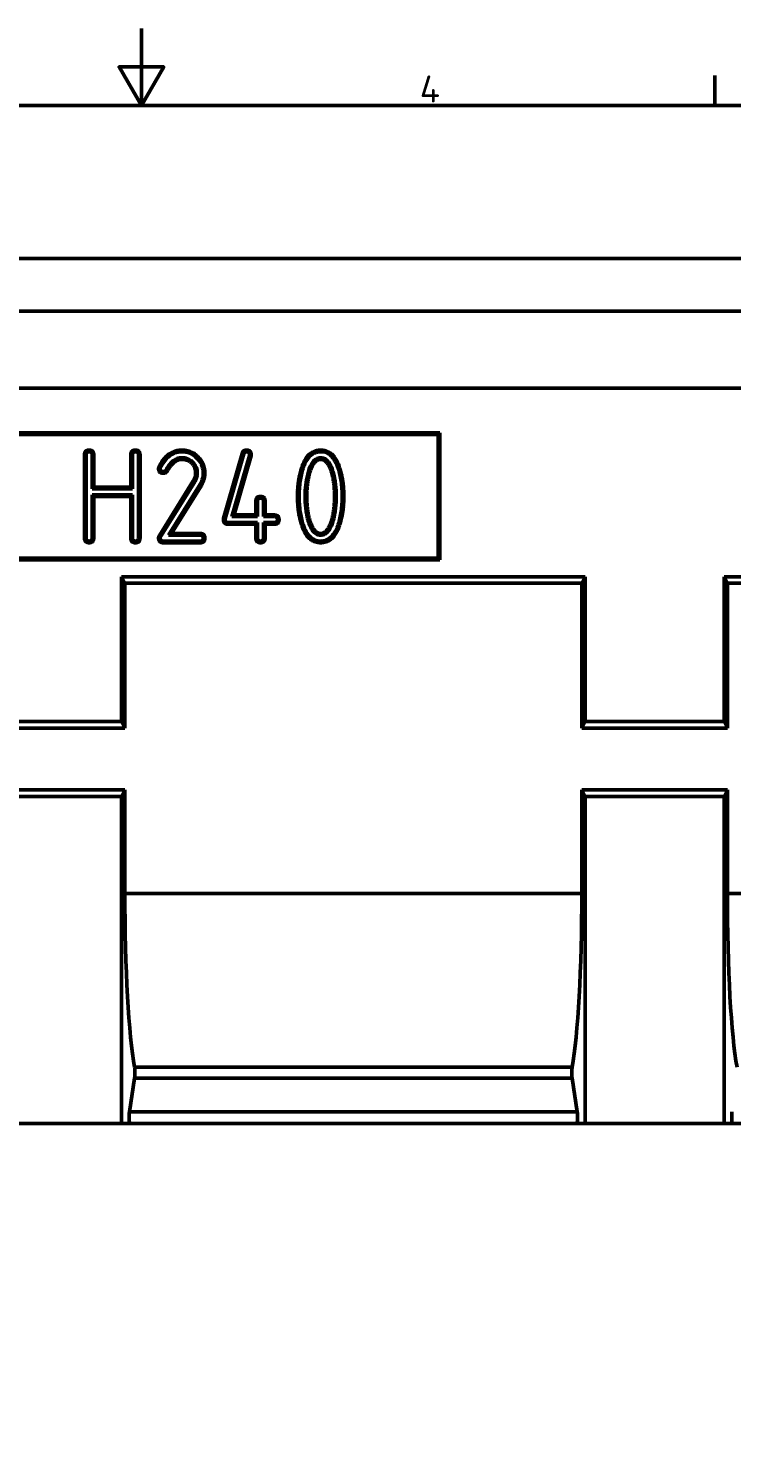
# Model space of a CAD drawing. Header units: millimetres. Extents: x 0 to 1485, y 0 to 1050.
# Drawn here: x 705.9 to 933.5, y 590.9 to 1050 of the extents above; entities that cross this region are included whole.
import ezdxf

# ---------------------------------------------------------------- set-up
doc = ezdxf.new("R2010")
doc.units = ezdxf.units.MM
doc.header["$LTSCALE"] = 2.5
doc.layers.get('0').update_dxf_attribs({"lineweight": 50})
doc.layers.get('Defpoints').update_dxf_attribs({"lineweight": 50})
for name, color, linetype, lineweight in [('Bemaßung (ISO)', 7, 'Continuous', 50), ('Rahmen (ISO)', 7, 'Continuous', 50), ('Sichtbar (ISO)', 7, 'Continuous', 50), ('Sichtbar schmal (ISO)', 7, 'Continuous', 50)]:
    doc.layers.add(name, color=color, linetype=linetype, lineweight=lineweight)
doc.styles.add('Notiztext (DIN)', font='isocpeur.ttf')
doc.styles.add('TXT 3_5', font='isocpeur.ttf')
doc.dimstyles.new('Anrin Standard (DIN)', dxfattribs={"dimscale": 2.5, "dimtxt": 3.5, "dimasz": 2.5, "dimexe": 2, "dimexo": 0, "dimgap": 0.8, "dimtad": 1, "dimrnd": 1e-08, "dimtxsty": 'TXT 3_5', "dimcen": 0.09, "dimdle": 10, "dimclrd": 256, "dimclre": 256, "dimclrt": 256, "dimadec": 0, "dimazin": 2, "dimtfac": 0.714286, "dimtmove": 0, "dimatfit": 3, "dimfxl": 1, "dimtolj": 1, "dimlwd": -1, "dimlwe": -1, "dimarcsym": 0})

# ---------------------------------------------------------------- blocks, each defined once
blk = doc.blocks.new('Ränder Standardrahmen')
at = {"layer": 'Rahmen (ISO)'}
blk.add_line((371.25, 410), (371.25, 413.9), dxfattribs=at)
at = {"layer": 'Rahmen (ISO)', "flags": 128}
for points in [[(297, 420), (297, 410), (294.11, 415), (299.89, 415), (297, 410)], [(10, 10), (10, 410), (584, 410), (584, 10), (10, 10)]]:
    blk.add_lwpolyline(points, dxfattribs=at)
at = {"layer": 'Rahmen (ISO)', "insert": (333.03, 410.4), "char_height": 3.5, "attachment_point": 7, "style": 'Notiztext (DIN)'}
blk.add_mtext('4', dxfattribs=at)
blk = doc.blocks.new('*D28')
at = {"layer": 'Bemaßung (ISO)', "transparency": 16777216}
for p, q in [((116.09, 933.5), (116.09, 963.5)), ((1116.09, 933.5), (1116.09, 963.5)), ((122.34, 958.5), (1109.84, 958.5))]:
    blk.add_line(p, q, dxfattribs=at)
for points in [[(122.34, 959.54), (122.34, 957.46), (116.09, 958.5)], [(1109.84, 959.54), (1109.84, 957.46), (1116.09, 958.5)]]:
    blk.add_solid(points, dxfattribs=at)
at = {"layer": 'Defpoints', "color": 0, "transparency": 16777216}
for p in [(1116.09, 958.5), (116.09, 933.5), (1116.09, 933.5)]:
    blk.add_point(p, dxfattribs=at)
at = {"layer": 'Bemaßung (ISO)', "transparency": 16777216, "insert": (605.56, 969.25), "char_height": 8.75, "attachment_point": 1, "style": 'TXT 3_5'}
blk.add_mtext('\\A1;1000', dxfattribs=at)
blk = doc.blocks.new('*D29')
at = {"layer": 'Bemaßung (ISO)', "transparency": 16777216}
for p, q in [((116.09, 933.5), (116.09, 980.5)), ((1121.09, 880.5), (1121.09, 980.5)), ((122.34, 975.5), (1114.84, 975.5))]:
    blk.add_line(p, q, dxfattribs=at)
for points in [[(122.34, 976.54), (122.34, 974.46), (116.09, 975.5)], [(1114.84, 976.54), (1114.84, 974.46), (1121.09, 975.5)]]:
    blk.add_solid(points, dxfattribs=at)
at = {"layer": 'Defpoints', "color": 0, "transparency": 16777216}
for p in [(1121.09, 975.5), (116.09, 933.5), (1121.09, 880.5)]:
    blk.add_point(p, dxfattribs=at)
at = {"layer": 'Bemaßung (ISO)', "transparency": 16777216, "insert": (608.09, 986.25), "char_height": 8.75, "attachment_point": 1, "style": 'TXT 3_5'}
blk.add_mtext('\\A1;1005', dxfattribs=at)

msp = doc.modelspace()

# ---------------------------------------------------------------- linework, layer by layer
at = {"layer": 'Sichtbar (ISO)'}
for p, q in [((116.087, 933.497), (1116.087, 933.497)), ((393.051, 919.033), (839.122, 919.033)), ((393.587, 918.497), (838.587, 918.497)), ((839.122, 919.033), (838.587, 918.497)), ((838.587, 918.497), (838.587, 878.497)), ((839.122, 919.033), (839.122, 877.961)), ((724.064, 885), (724.064, 911.994)), ((724.6, 885), (724.6, 911.994)), ((726.534, 911.994), (726.534, 900.967)), ((727.07, 911.994), (727.07, 901.502)), ((739.036, 901.502), (739.036, 911.994)), ((739.572, 900.967), (739.572, 911.994)), ((741.506, 911.994), (741.506, 885)), ((742.042, 911.994), (742.042, 885)), ((769.064, 891.4), (775.075, 912.412)), ((769.589, 891.286), (775.591, 912.265)), ((777.452, 911.715), (771.805, 891.95)), ((777.97, 911.577), (772.515, 892.486)), ((727.07, 901.502), (726.534, 900.967)), ((726.534, 900.967), (739.572, 900.967)), ((727.07, 901.502), (739.036, 901.502)), ((739.036, 901.502), (739.572, 900.967)), ((748.304, 885.862), (759.296, 903.506)), ((748.761, 885.583), (759.752, 903.224)), ((761.234, 901.952), (751.262, 885.967)), ((761.69, 901.669), (752.228, 886.502)), ((726.534, 899.033), (726.534, 885)), ((739.572, 899.033), (726.534, 899.033)), ((727.07, 898.497), (726.534, 899.033)), ((727.07, 898.497), (727.07, 885)), ((739.036, 898.497), (727.07, 898.497)), ((739.036, 898.497), (739.572, 899.033)), ((739.036, 885), (739.036, 898.497)), ((739.572, 885), (739.572, 899.033)), ((779.528, 892.486), (779.528, 896.994)), ((780.064, 891.95), (780.064, 896.994)), ((781.998, 896.994), (781.998, 891.95)), ((782.534, 896.994), (782.534, 892.486)), ((772.515, 892.486), (771.805, 891.95)), ((771.805, 891.95), (780.064, 891.95)), ((772.515, 892.486), (779.528, 892.486)), ((779.528, 892.486), (780.064, 891.95)), ((782.534, 892.486), (781.998, 891.95)), ((781.998, 891.95), (785.539, 891.95)), ((782.534, 892.486), (785.539, 892.486)), ((752.228, 886.502), (751.262, 885.967)), ((752.228, 886.502), (761.55, 886.502)), ((780.064, 890.016), (770.539, 890.016)), ((779.528, 889.48), (770.539, 889.48)), ((779.528, 889.48), (780.064, 890.016)), ((779.528, 885), (779.528, 889.48)), ((780.064, 885), (780.064, 890.016)), ((781.998, 890.016), (781.998, 885)), ((785.539, 890.016), (781.998, 890.016)), ((782.534, 889.48), (781.998, 890.016)), ((782.534, 889.48), (782.534, 885)), ((785.539, 889.48), (782.534, 889.48)), ((761.55, 884.033), (749.556, 884.033)), ((761.55, 883.497), (749.556, 883.497)), ((751.262, 885.967), (761.55, 885.967)), ((839.122, 877.961), (393.051, 877.961)), ((838.587, 878.497), (393.587, 878.497)), ((839.122, 877.961), (838.587, 878.497)), ((736.087, 872.497), (886.087, 872.497)), ((736.087, 872.497), (737.136, 870.381)), ((736.087, 825.613), (736.087, 872.497)), ((885.037, 870.381), (886.087, 872.497)), ((886.087, 872.497), (886.087, 825.613)), ((931.087, 872.497), (1086.087, 872.497)), ((932.136, 870.381), (931.087, 872.497)), ((931.087, 825.613), (931.087, 872.497)), ((737.136, 870.381), (885.037, 870.381)), ((737.136, 870.381), (737.136, 823.497)), ((885.037, 823.497), (885.037, 870.381)), ((1085.037, 870.381), (932.136, 870.381)), ((932.136, 823.497), (932.136, 870.381)), ((737.136, 823.497), (690.037, 823.497)), ((691.087, 825.613), (736.087, 825.613)), ((736.087, 825.613), (737.136, 823.497)), ((885.037, 823.497), (886.087, 825.613)), ((932.136, 823.497), (885.037, 823.497)), ((886.087, 825.613), (931.087, 825.613)), ((931.087, 825.613), (932.136, 823.497)), ((737.136, 803.497), (690.037, 803.497)), ((737.136, 803.497), (736.087, 801.381)), ((737.136, 803.497), (737.136, 769.997)), ((932.136, 803.497), (885.037, 803.497)), ((886.087, 801.381), (885.037, 803.497)), ((885.037, 769.997), (885.037, 803.497)), ((932.136, 803.497), (931.087, 801.381)), ((932.136, 769.997), (932.136, 803.497)), ((736.087, 801.381), (691.087, 801.381)), ((736.087, 695.497), (736.087, 801.381)), ((931.087, 801.381), (886.087, 801.381)), ((886.087, 801.381), (886.087, 695.497)), ((931.087, 695.497), (931.087, 801.381)), ((740.289, 710.223), (738.623, 699.229)), ((883.55, 699.229), (881.884, 710.223)), ((1121.087, 695.497), (121.087, 695.497))]:
    msp.add_line(p, q, dxfattribs=at)
for centre, major_axis, start_param, end_param in [((742.561, 769.997), (0, -62), 4.712389, 5.8482695), ((879.612, 769.997), (0, -62), 0.4349159, 1.5707963), ((937.561, 769.997), (0, 62), 1.5707963, 2.7066768), ((740.202, 711.955), (0, 2), 3.6651914, 5.8482695), ((881.972, 711.955), (0, -2), 3.5765085, 5.7595865), ((738.711, 697.497), (0, 2), 0.5235988, 3.1415927), ((883.463, 697.497), (0, -2), 0, 2.6179939), ((933.711, 697.497), (0, 2), 0.5235988, 3.1415927)]:
    msp.add_ellipse(centre, major_axis=major_axis, ratio=0.0874887, start_param=start_param, end_param=end_param, dxfattribs=at)
for points in [[(724.064, 911.994), (724.064, 913.497), (725.567, 913.497)], [(725.567, 913.497), (727.07, 913.497), (727.07, 911.994)], [(739.036, 911.994), (739.036, 913.497), (740.539, 913.497)], [(740.539, 913.497), (742.042, 913.497), (742.042, 911.994)], [(748.192, 908.098), (750.975, 913.497), (755.539, 913.497)], [(755.539, 910.491), (753.007, 910.491), (750.836, 906.707)], [(755.539, 913.497), (758.656, 913.497), (763.053, 909.1), (763.053, 906.011)], [(760.048, 905.983), (760.048, 907.848), (757.404, 910.491), (755.539, 910.491)], [(775.075, 912.412), (775.382, 913.497), (776.523, 913.497)], [(776.523, 913.497), (778.025, 913.497), (778.025, 911.994)], [(778.025, 911.994), (778.025, 911.799), (777.97, 911.577)], [(794.333, 907.792), (796.281, 913.497), (800.511, 913.497)], [(800.511, 910.491), (798.035, 910.491), (796.838, 905.482)], [(800.511, 913.497), (804.741, 913.497), (806.69, 907.764)], [(804.213, 905.51), (802.988, 910.491), (800.511, 910.491)], [(748.053, 907.486), (748.053, 907.82), (748.192, 908.098)], [(749.556, 905.983), (748.053, 905.983), (748.053, 907.486)], [(750.836, 906.707), (750.419, 905.983), (749.556, 905.983)], [(759.296, 903.506), (760.048, 904.731), (760.048, 905.983)], [(763.053, 906.011), (763.053, 903.868), (761.69, 901.669)], [(793.025, 898.497), (793.025, 903.896), (794.333, 907.792)], [(796.838, 905.482), (796.031, 902.143), (796.031, 898.497)], [(804.992, 898.497), (804.992, 902.226), (804.213, 905.51)], [(806.69, 907.764), (807.997, 903.868), (807.997, 898.497)], [(779.528, 896.994), (779.528, 898.497), (781.031, 898.497)], [(781.031, 898.497), (782.534, 898.497), (782.534, 896.994)], [(794.333, 889.202), (793.025, 893.098), (793.025, 898.497)], [(796.031, 898.497), (796.031, 894.796), (796.81, 891.484)], [(804.213, 891.484), (804.992, 894.796), (804.992, 898.497)], [(807.997, 898.497), (807.997, 893.126), (806.69, 889.23)], [(769.036, 890.983), (769.036, 891.233), (769.064, 891.4)], [(770.539, 889.48), (769.036, 889.48), (769.036, 890.983)], [(785.539, 892.486), (787.042, 892.486), (787.042, 890.983)], [(787.042, 890.983), (787.042, 889.48), (785.539, 889.48)], [(796.81, 891.484), (798.035, 886.502), (800.511, 886.502)], [(800.511, 886.502), (802.988, 886.502), (804.213, 891.484)], [(761.55, 886.502), (763.053, 886.502), (763.053, 885)], [(800.511, 883.497), (796.281, 883.497), (794.333, 889.202)], [(806.69, 889.23), (804.741, 883.497), (800.511, 883.497)], [(725.567, 883.497), (724.064, 883.497), (724.064, 885)], [(727.07, 885), (727.07, 883.497), (725.567, 883.497)], [(740.539, 883.497), (739.036, 883.497), (739.036, 885)], [(742.042, 885), (742.042, 883.497), (740.539, 883.497)], [(748.053, 885), (748.053, 885.445), (748.304, 885.862)], [(749.556, 883.497), (748.053, 883.497), (748.053, 885)], [(763.053, 885), (763.053, 883.497), (761.55, 883.497)], [(781.031, 883.497), (779.528, 883.497), (779.528, 885)], [(782.534, 885), (782.534, 883.497), (781.031, 883.497)]]:
    msp.add_open_spline(points, degree=2, dxfattribs=at)
for points, knots in [([(724.6, 911.994), (724.6, 912.144), (724.614, 912.342), (724.715, 912.613), (724.761, 912.681), (724.849, 912.775), (724.905, 912.819), (725.059, 912.892), (725.141, 912.916), (725.334, 912.953), (725.453, 912.961), (725.567, 912.961)], [0, 0, 0, 0, 0.04493859, 0.04493859, 0.07151546, 0.07151546, 0.09679736, 0.09679736, 0.12063391, 0.12063391, 0.1534914, 0.1534914, 0.1534914, 0.1534914]), ([(725.567, 912.961), (725.717, 912.961), (725.915, 912.947), (726.186, 912.846), (726.254, 912.8), (726.348, 912.713), (726.392, 912.656), (726.465, 912.502), (726.489, 912.42), (726.526, 912.227), (726.534, 912.108), (726.534, 911.994)], [0, 0, 0, 0, 0.04493859, 0.04493859, 0.07151546, 0.07151546, 0.09679736, 0.09679736, 0.12063391, 0.12063391, 0.1534914, 0.1534914, 0.1534914, 0.1534914]), ([(739.572, 911.994), (739.572, 912.144), (739.586, 912.342), (739.687, 912.613), (739.733, 912.681), (739.821, 912.775), (739.877, 912.819), (740.031, 912.892), (740.113, 912.916), (740.307, 912.953), (740.425, 912.961), (740.539, 912.961)], [0, 0, 0, 0, 0.04493859, 0.04493859, 0.07151546, 0.07151546, 0.09679736, 0.09679736, 0.12063391, 0.12063391, 0.1534914, 0.1534914, 0.1534914, 0.1534914]), ([(740.539, 912.961), (740.689, 912.961), (740.887, 912.947), (741.158, 912.846), (741.226, 912.8), (741.32, 912.713), (741.364, 912.656), (741.437, 912.502), (741.461, 912.42), (741.498, 912.227), (741.506, 912.108), (741.506, 911.994)], [0, 0, 0, 0, 0.04493859, 0.04493859, 0.07151546, 0.07151546, 0.09679736, 0.09679736, 0.12063391, 0.12063391, 0.1534914, 0.1534914, 0.1534914, 0.1534914]), ([(748.67, 907.856), (749.329, 909.133), (750.175, 910.391), (751.862, 911.855), (752.527, 912.274), (754, 912.834), (754.759, 912.961), (755.539, 912.961)], [0.00037068, 0.00037068, 0.00037068, 0.00037068, 0.43143738, 0.43143738, 0.66926924, 0.66926924, 0.90302207, 0.90302207, 0.90302207, 0.90302207]), ([(755.539, 911.027), (755.022, 911.027), (754.523, 910.925), (753.493, 910.509), (752.995, 910.176), (751.72, 909.057), (751.001, 908.071), (750.372, 906.974)], [0, 0, 0, 0, 0.15511166, 0.15511166, 0.33316196, 0.33316196, 0.66339826, 0.66339826, 0.66339826, 0.66339826]), ([(755.539, 912.961), (756.469, 912.961), (757.373, 912.805), (759.032, 912.115), (759.737, 911.632), (760.938, 910.478), (761.547, 909.733), (762.152, 908.346), (762.288, 907.906), (762.474, 906.977), (762.517, 906.495), (762.517, 906.011)], [0, 0, 0, 0, 0.27894472, 0.27894472, 0.5385195, 0.5385195, 0.77856527, 0.77856527, 0.88429071, 0.88429071, 0.99499587, 0.99499587, 0.99499587, 0.99499587]), ([(760.583, 905.983), (760.583, 906.653), (760.467, 907.303), (759.97, 908.5), (759.621, 909.012), (758.784, 909.884), (758.244, 910.321), (757.235, 910.76), (756.911, 910.861), (756.235, 910.996), (755.888, 911.027), (755.539, 911.027)], [0, 0, 0, 0, 0.20092025, 0.20092025, 0.3889759, 0.3889759, 0.56372958, 0.56372958, 0.64187452, 0.64187452, 0.72206559, 0.72206559, 0.72206559, 0.72206559]), ([(775.591, 912.265), (775.612, 912.339), (775.653, 912.469), (775.786, 912.684), (775.847, 912.748), (775.969, 912.841), (776.049, 912.884), (776.274, 912.949), (776.401, 912.961), (776.523, 912.961)], [0.001963663, 0.001963663, 0.001963663, 0.001963663, 0.021399666, 0.021399666, 0.035944676, 0.035944676, 0.050646289, 0.050646289, 0.066595415, 0.066595415, 0.066595415, 0.066595415]), ([(776.523, 912.961), (776.672, 912.961), (776.871, 912.947), (777.141, 912.846), (777.209, 912.8), (777.303, 912.713), (777.347, 912.656), (777.421, 912.502), (777.444, 912.42), (777.481, 912.227), (777.489, 912.108), (777.489, 911.994)], [0, 0, 0, 0, 0.04493859, 0.04493859, 0.07151546, 0.07151546, 0.09679736, 0.09679736, 0.12063391, 0.12063391, 0.1534914, 0.1534914, 0.1534914, 0.1534914]), ([(777.489, 911.994), (777.489, 911.951), (777.486, 911.906), (777.474, 911.813), (777.464, 911.764), (777.452, 911.715)], [0, 0, 0, 0, 0.013086499, 0.013086499, 0.028142878, 0.028142878, 0.028142878, 0.028142878]), ([(777.452, 911.715), (777.495, 911.703), (777.538, 911.692), (777.71, 911.646), (777.84, 911.611), (777.97, 911.577)], [0.10287966, 0.10287966, 0.10287966, 0.10287966, 0.15398093, 0.15398093, 0.30918594, 0.30918594, 0.30918594, 0.30918594]), ([(794.841, 907.62), (795.257, 908.837), (795.838, 910.104), (797.117, 911.638), (797.65, 912.104), (798.614, 912.61), (798.966, 912.741), (799.721, 912.92), (800.115, 912.961), (800.511, 912.961)], [0.00013812, 0.00013812, 0.00013812, 0.00013812, 0.38590631, 0.38590631, 0.59820007, 0.59820007, 0.71158033, 0.71158033, 0.83020461, 0.83020461, 0.83020461, 0.83020461]), ([(800.511, 911.027), (800.135, 911.027), (799.771, 910.956), (799.074, 910.665), (798.761, 910.451), (798.092, 909.829), (797.774, 909.38), (796.993, 907.988), (796.61, 906.834), (796.317, 905.607)], [0, 0, 0, 0, 0.11289928, 0.11289928, 0.22681291, 0.22681291, 0.38686704, 0.38686704, 0.70571104, 0.70571104, 0.70571104, 0.70571104]), ([(800.511, 912.961), (801.156, 912.961), (801.781, 912.852), (802.938, 912.37), (803.433, 912.03), (804.373, 911.129), (804.79, 910.555), (805.566, 909.215), (805.907, 908.401), (806.182, 907.593)], [0, 0, 0, 0, 0.19323337, 0.19323337, 0.3755242, 0.3755242, 0.58395794, 0.58395794, 0.84029902, 0.84029902, 0.84029902, 0.84029902]), ([(804.734, 905.636), (804.532, 906.454), (804.062, 908.26), (802.817, 909.959), (802.446, 910.338), (801.775, 910.745), (801.536, 910.851), (801.031, 910.993), (800.773, 911.027), (800.511, 911.027)], [0.00948385, 0.00948385, 0.00948385, 0.00948385, 0.23585034, 0.23585034, 0.31053252, 0.31053252, 0.34812458, 0.34812458, 0.38560149, 0.38560149, 0.38560149, 0.38560149]), ([(748.67, 907.856), (748.63, 907.876), (748.59, 907.897), (748.433, 907.976), (748.31, 908.038), (748.192, 908.098)], [-0.20383027, -0.20383027, -0.20383027, -0.20383027, -0.15337444, -0.15337444, 0, 0, 0, 0]), ([(748.589, 907.486), (748.589, 907.553), (748.595, 907.621), (748.624, 907.746), (748.644, 907.802), (748.67, 907.856)], [0, 0, 0, 0, 0.020301337, 0.020301337, 0.038340907, 0.038340907, 0.038340907, 0.038340907]), ([(749.556, 906.519), (749.406, 906.519), (749.208, 906.533), (748.937, 906.634), (748.869, 906.68), (748.775, 906.767), (748.731, 906.824), (748.658, 906.978), (748.634, 907.06), (748.597, 907.253), (748.589, 907.372), (748.589, 907.486)], [0, 0, 0, 0, 0.04493859, 0.04493859, 0.07151546, 0.07151546, 0.09679736, 0.09679736, 0.12063391, 0.12063391, 0.1534914, 0.1534914, 0.1534914, 0.1534914]), ([(750.372, 906.974), (750.289, 906.832), (750.205, 906.746), (750.059, 906.633), (749.979, 906.592), (749.783, 906.531), (749.669, 906.519), (749.556, 906.519)], [0.00006207, 0.00006207, 0.00006207, 0.00006207, 0.04938573, 0.04938573, 0.09835265, 0.09835265, 0.15858017, 0.15858017, 0.15858017, 0.15858017]), ([(759.752, 903.224), (759.878, 903.429), (760.168, 903.916), (760.51, 905.029), (760.583, 905.501), (760.583, 905.983)], [0.00253677, 0.00253677, 0.00253677, 0.00253677, 0.06693697, 0.06693697, 0.11242642, 0.11242642, 0.11242642, 0.11242642]), ([(762.517, 906.011), (762.517, 905.33), (762.405, 904.664), (761.973, 903.289), (761.635, 902.598), (761.234, 901.952)], [0, 0, 0, 0, 0.20430344, 0.20430344, 0.43269056, 0.43269056, 0.43269056, 0.43269056]), ([(793.561, 898.497), (793.561, 900.143), (793.654, 901.815), (794.082, 904.857), (794.387, 906.269), (794.841, 907.62)], [0, 0, 0, 0, 0.49387375, 0.49387375, 0.92134767, 0.92134767, 0.92134767, 0.92134767]), ([(796.317, 905.607), (796.04, 904.46), (795.836, 903.3), (795.561, 900.922), (795.495, 899.711), (795.495, 898.497)], [0.00007028, 0.00007028, 0.00007028, 0.00007028, 0.35406194, 0.35406194, 0.71815652, 0.71815652, 0.71815652, 0.71815652]), ([(805.528, 898.497), (805.528, 899.737), (805.464, 900.977), (805.135, 903.905), (804.859, 905.107), (804.734, 905.636)], [0, 0, 0, 0, 0.37204259, 0.37204259, 0.88378001, 0.88378001, 0.88378001, 0.88378001]), ([(806.182, 907.593), (806.635, 906.243), (806.941, 904.834), (807.369, 901.8), (807.462, 900.137), (807.462, 898.497)], [0.00009846, 0.00009846, 0.00009846, 0.00009846, 0.4272375, 0.4272375, 0.91932095, 0.91932095, 0.91932095, 0.91932095]), ([(780.064, 896.994), (780.064, 897.144), (780.078, 897.342), (780.179, 897.613), (780.225, 897.681), (780.312, 897.775), (780.369, 897.819), (780.523, 897.892), (780.605, 897.916), (780.798, 897.953), (780.917, 897.961), (781.031, 897.961)], [0, 0, 0, 0, 0.04493859, 0.04493859, 0.07151546, 0.07151546, 0.09679736, 0.09679736, 0.12063391, 0.12063391, 0.1534914, 0.1534914, 0.1534914, 0.1534914]), ([(781.031, 897.961), (781.181, 897.961), (781.379, 897.947), (781.65, 897.846), (781.718, 897.8), (781.811, 897.713), (781.856, 897.656), (781.929, 897.502), (781.953, 897.42), (781.99, 897.227), (781.998, 897.108), (781.998, 896.994)], [0, 0, 0, 0, 0.04493859, 0.04493859, 0.07151546, 0.07151546, 0.09679736, 0.09679736, 0.12063391, 0.12063391, 0.1534914, 0.1534914, 0.1534914, 0.1534914]), ([(794.841, 889.374), (794.387, 890.725), (794.082, 892.137), (793.654, 895.179), (793.561, 896.851), (793.561, 898.497)], [0.00013828, 0.00013828, 0.00013828, 0.00013828, 0.42779173, 0.42779173, 0.9218729, 0.9218729, 0.9218729, 0.9218729]), ([(795.495, 898.497), (795.495, 897.261), (795.559, 896.026), (795.887, 893.103), (796.164, 891.891), (796.289, 891.359)], [0, 0, 0, 0, 0.3707409, 0.3707409, 0.88249422, 0.88249422, 0.88249422, 0.88249422]), ([(804.734, 891.359), (804.859, 891.891), (805.135, 893.103), (805.464, 896.026), (805.528, 897.261), (805.528, 898.497)], [0.00616461, 0.00616461, 0.00616461, 0.00616461, 0.15263457, 0.15263457, 0.25874508, 0.25874508, 0.25874508, 0.25874508]), ([(807.462, 898.497), (807.462, 896.857), (807.369, 895.193), (806.941, 892.16), (806.635, 890.751), (806.182, 889.401)], [0, 0, 0, 0, 0.49188616, 0.49188616, 0.91885396, 0.91885396, 0.91885396, 0.91885396]), ([(769.589, 891.286), (769.555, 891.293), (769.521, 891.3), (769.346, 891.337), (769.204, 891.369), (769.064, 891.4)], [0.10361914, 0.10361914, 0.10361914, 0.10361914, 0.14386676, 0.14386676, 0.31069899, 0.31069899, 0.31069899, 0.31069899]), ([(769.572, 890.983), (769.572, 891.047), (769.574, 891.113), (769.58, 891.212), (769.584, 891.25), (769.589, 891.286)], [0, 0, 0, 0, 0.019133623, 0.019133623, 0.029774737, 0.029774737, 0.029774737, 0.029774737]), ([(770.539, 890.016), (770.389, 890.016), (770.191, 890.03), (769.92, 890.131), (769.853, 890.177), (769.759, 890.264), (769.715, 890.321), (769.641, 890.475), (769.617, 890.557), (769.58, 890.75), (769.572, 890.869), (769.572, 890.983)], [0, 0, 0, 0, 0.04493859, 0.04493859, 0.07151546, 0.07151546, 0.09679736, 0.09679736, 0.12063391, 0.12063391, 0.1534914, 0.1534914, 0.1534914, 0.1534914]), ([(785.539, 891.95), (785.689, 891.95), (785.887, 891.936), (786.158, 891.835), (786.226, 891.789), (786.32, 891.702), (786.364, 891.645), (786.437, 891.491), (786.461, 891.409), (786.498, 891.216), (786.506, 891.097), (786.506, 890.983)], [0, 0, 0, 0, 0.04493859, 0.04493859, 0.07151546, 0.07151546, 0.09679736, 0.09679736, 0.12063391, 0.12063391, 0.1534914, 0.1534914, 0.1534914, 0.1534914]), ([(786.506, 890.983), (786.506, 890.833), (786.493, 890.635), (786.391, 890.364), (786.345, 890.296), (786.258, 890.203), (786.201, 890.158), (786.047, 890.085), (785.965, 890.061), (785.772, 890.024), (785.653, 890.016), (785.539, 890.016)], [0, 0, 0, 0, 0.04493859, 0.04493859, 0.07151546, 0.07151546, 0.09679736, 0.09679736, 0.12063391, 0.12063391, 0.1534914, 0.1534914, 0.1534914, 0.1534914]), ([(796.289, 891.359), (796.49, 890.54), (796.96, 888.734), (798.206, 887.035), (798.577, 886.656), (799.248, 886.249), (799.486, 886.143), (799.991, 886.001), (800.249, 885.967), (800.511, 885.967)], [0.00943853, 0.00943853, 0.00943853, 0.00943853, 0.23585034, 0.23585034, 0.31053252, 0.31053252, 0.34812458, 0.34812458, 0.38560149, 0.38560149, 0.38560149, 0.38560149]), ([(800.511, 885.967), (800.89, 885.967), (801.257, 886.038), (801.959, 886.332), (802.274, 886.547), (802.952, 887.176), (803.275, 887.631), (804.205, 889.288), (804.571, 890.698), (804.734, 891.359)], [0, 0, 0, 0, 0.11363012, 0.11363012, 0.22855531, 0.22855531, 0.39071045, 0.39071045, 0.79871277, 0.79871277, 0.79871277, 0.79871277]), ([(800.511, 884.033), (799.865, 884.033), (799.237, 884.142), (798.076, 884.625), (797.579, 884.967), (796.641, 885.866), (796.226, 886.436), (795.455, 887.766), (795.115, 888.572), (794.841, 889.374)], [0, 0, 0, 0, 0.19403135, 0.19403135, 0.37681876, 0.37681876, 0.58399614, 0.58399614, 0.83831224, 0.83831224, 0.83831224, 0.83831224]), ([(806.182, 889.401), (805.766, 888.177), (805.183, 886.9), (803.902, 885.359), (803.37, 884.892), (802.406, 884.385), (802.054, 884.254), (801.3, 884.074), (800.907, 884.033), (800.511, 884.033)], [0.00009835, 0.00009835, 0.00009835, 0.00009835, 0.38794314, 0.38794314, 0.60022924, 0.60022924, 0.7135331, 0.7135331, 0.83200422, 0.83200422, 0.83200422, 0.83200422]), ([(725.567, 884.033), (725.417, 884.033), (725.219, 884.046), (724.948, 884.147), (724.88, 884.194), (724.787, 884.281), (724.742, 884.337), (724.669, 884.491), (724.645, 884.574), (724.608, 884.767), (724.6, 884.885), (724.6, 885)], [0, 0, 0, 0, 0.04493859, 0.04493859, 0.07151546, 0.07151546, 0.09679736, 0.09679736, 0.12063391, 0.12063391, 0.1534914, 0.1534914, 0.1534914, 0.1534914]), ([(726.534, 885), (726.534, 884.85), (726.52, 884.652), (726.419, 884.381), (726.373, 884.313), (726.286, 884.219), (726.229, 884.175), (726.075, 884.102), (725.993, 884.078), (725.8, 884.041), (725.681, 884.033), (725.567, 884.033)], [0, 0, 0, 0, 0.04493859, 0.04493859, 0.07151546, 0.07151546, 0.09679736, 0.09679736, 0.12063391, 0.12063391, 0.1534914, 0.1534914, 0.1534914, 0.1534914]), ([(740.539, 884.033), (740.389, 884.033), (740.191, 884.046), (739.92, 884.147), (739.853, 884.194), (739.759, 884.281), (739.715, 884.337), (739.641, 884.491), (739.617, 884.574), (739.58, 884.767), (739.572, 884.885), (739.572, 885)], [0, 0, 0, 0, 0.04493859, 0.04493859, 0.07151546, 0.07151546, 0.09679736, 0.09679736, 0.12063391, 0.12063391, 0.1534914, 0.1534914, 0.1534914, 0.1534914]), ([(741.506, 885), (741.506, 884.85), (741.493, 884.652), (741.391, 884.381), (741.345, 884.313), (741.258, 884.219), (741.201, 884.175), (741.047, 884.102), (740.965, 884.078), (740.772, 884.041), (740.653, 884.033), (740.539, 884.033)], [0, 0, 0, 0, 0.04493859, 0.04493859, 0.07151546, 0.07151546, 0.09679736, 0.09679736, 0.12063391, 0.12063391, 0.1534914, 0.1534914, 0.1534914, 0.1534914]), ([(748.304, 885.862), (748.417, 885.793), (748.533, 885.722), (748.685, 885.63), (748.723, 885.606), (748.761, 885.583)], [-0.30907826, -0.30907826, -0.30907826, -0.30907826, -0.15430745, -0.15430745, -0.10281504, -0.10281504, -0.10281504, -0.10281504]), ([(748.589, 885), (748.589, 885.098), (748.603, 885.194), (748.661, 885.392), (748.706, 885.491), (748.761, 885.583)], [0, 0, 0, 0, 0.029555557, 0.029555557, 0.061966142, 0.061966142, 0.061966142, 0.061966142]), ([(749.556, 884.033), (749.406, 884.033), (749.208, 884.046), (748.937, 884.147), (748.869, 884.194), (748.775, 884.281), (748.731, 884.337), (748.658, 884.491), (748.634, 884.574), (748.597, 884.767), (748.589, 884.885), (748.589, 885)], [0, 0, 0, 0, 0.04493859, 0.04493859, 0.07151546, 0.07151546, 0.09679736, 0.09679736, 0.12063391, 0.12063391, 0.1534914, 0.1534914, 0.1534914, 0.1534914]), ([(761.55, 885.967), (761.7, 885.967), (761.898, 885.953), (762.169, 885.852), (762.237, 885.806), (762.331, 885.718), (762.375, 885.662), (762.448, 885.508), (762.472, 885.426), (762.509, 885.232), (762.517, 885.114), (762.517, 885)], [0, 0, 0, 0, 0.04493859, 0.04493859, 0.07151546, 0.07151546, 0.09679736, 0.09679736, 0.12063391, 0.12063391, 0.1534914, 0.1534914, 0.1534914, 0.1534914]), ([(762.517, 885), (762.517, 884.85), (762.504, 884.652), (762.403, 884.381), (762.356, 884.313), (762.269, 884.219), (762.213, 884.175), (762.059, 884.102), (761.976, 884.078), (761.783, 884.041), (761.665, 884.033), (761.55, 884.033)], [0, 0, 0, 0, 0.04493859, 0.04493859, 0.07151546, 0.07151546, 0.09679736, 0.09679736, 0.12063391, 0.12063391, 0.1534914, 0.1534914, 0.1534914, 0.1534914]), ([(781.031, 884.033), (780.881, 884.033), (780.683, 884.046), (780.412, 884.147), (780.344, 884.194), (780.25, 884.281), (780.206, 884.337), (780.133, 884.491), (780.109, 884.574), (780.072, 884.767), (780.064, 884.885), (780.064, 885)], [0, 0, 0, 0, 0.04493859, 0.04493859, 0.07151546, 0.07151546, 0.09679736, 0.09679736, 0.12063391, 0.12063391, 0.1534914, 0.1534914, 0.1534914, 0.1534914]), ([(781.998, 885), (781.998, 884.85), (781.984, 884.652), (781.883, 884.381), (781.837, 884.313), (781.749, 884.219), (781.693, 884.175), (781.539, 884.102), (781.457, 884.078), (781.263, 884.041), (781.145, 884.033), (781.031, 884.033)], [0, 0, 0, 0, 0.04493859, 0.04493859, 0.07151546, 0.07151546, 0.09679736, 0.09679736, 0.12063391, 0.12063391, 0.1534914, 0.1534914, 0.1534914, 0.1534914])]:
    msp.add_open_spline(points, degree=3, knots=knots, dxfattribs=at)
at = {"layer": 'Sichtbar schmal (ISO)'}
for p, q in [((724.064, 911.994), (724.6, 911.994)), ((725.567, 913.497), (725.567, 912.961)), ((727.07, 911.994), (726.534, 911.994)), ((739.036, 911.994), (739.572, 911.994)), ((740.539, 913.497), (740.539, 912.961)), ((742.042, 911.994), (741.506, 911.994)), ((755.539, 913.497), (755.539, 912.961)), ((755.539, 910.491), (755.539, 911.027)), ((775.075, 912.412), (775.591, 912.265)), ((776.523, 913.497), (776.523, 912.961)), ((778.025, 911.994), (777.489, 911.994)), ((800.511, 913.497), (800.511, 912.961)), ((800.511, 910.491), (800.511, 911.027)), ((748.053, 907.486), (748.589, 907.486)), ((749.556, 905.983), (749.556, 906.519)), ((760.048, 905.983), (760.583, 905.983)), ((763.053, 906.011), (762.517, 906.011)), ((804.734, 905.636), (804.213, 905.51)), ((759.296, 903.506), (759.752, 903.224)), ((761.69, 901.669), (761.234, 901.952)), ((779.528, 896.994), (780.064, 896.994)), ((781.031, 898.497), (781.031, 897.961)), ((782.534, 896.994), (781.998, 896.994)), ((793.025, 898.497), (793.561, 898.497)), ((796.031, 898.497), (795.495, 898.497)), ((804.992, 898.497), (805.528, 898.497)), ((807.997, 898.497), (807.462, 898.497)), ((769.036, 890.983), (769.572, 890.983)), ((785.539, 892.486), (785.539, 891.95)), ((787.042, 890.983), (786.506, 890.983)), ((796.289, 891.359), (796.81, 891.484)), ((804.734, 891.359), (804.213, 891.484)), ((761.55, 886.502), (761.55, 885.967)), ((770.539, 889.48), (770.539, 890.016)), ((785.539, 889.48), (785.539, 890.016)), ((800.511, 886.502), (800.511, 885.967)), ((724.064, 885), (724.6, 885)), ((725.567, 883.497), (725.567, 884.033)), ((727.07, 885), (726.534, 885)), ((739.036, 885), (739.572, 885)), ((740.539, 883.497), (740.539, 884.033)), ((742.042, 885), (741.506, 885)), ((748.053, 885), (748.589, 885)), ((749.556, 883.497), (749.556, 884.033)), ((761.55, 883.497), (761.55, 884.033)), ((763.053, 885), (762.517, 885)), ((779.528, 885), (780.064, 885)), ((781.031, 883.497), (781.031, 884.033)), ((782.534, 885), (781.998, 885)), ((800.511, 883.497), (800.511, 884.033)), ((737.136, 769.997), (885.037, 769.997)), ((932.136, 769.997), (1085.037, 769.997)), ((881.898, 713.769), (740.275, 713.769)), ((740.289, 710.223), (881.884, 710.223)), ((883.55, 699.229), (738.623, 699.229))]:
    msp.add_line(p, q, dxfattribs=at)
for points, knots in [([(750.372, 906.974), (750.41, 906.951), (750.449, 906.929), (750.603, 906.84), (750.72, 906.773), (750.836, 906.707)], [0.10267433, 0.10267433, 0.10267433, 0.10267433, 0.15413808, 0.15413808, 0.30878656, 0.30878656, 0.30878656, 0.30878656]), ([(794.841, 907.62), (794.799, 907.634), (794.756, 907.649), (794.587, 907.706), (794.46, 907.749), (794.333, 907.792)], [-0.20705528, -0.20705528, -0.20705528, -0.20705528, -0.15529146, -0.15529146, 0, 0, 0, 0]), ([(796.317, 905.607), (796.36, 905.597), (796.404, 905.586), (796.577, 905.545), (796.708, 905.513), (796.838, 905.482)], [0.10352762, 0.10352762, 0.10352762, 0.10352762, 0.15529143, 0.15529143, 0.31058287, 0.31058287, 0.31058287, 0.31058287]), ([(806.69, 907.764), (806.563, 907.721), (806.436, 907.678), (806.266, 907.621), (806.224, 907.607), (806.182, 907.593)], [-0.31058289, -0.31058289, -0.31058289, -0.31058289, -0.15529144, -0.15529144, -0.10352763, -0.10352763, -0.10352763, -0.10352763]), ([(794.333, 889.202), (794.46, 889.245), (794.587, 889.288), (794.756, 889.345), (794.799, 889.359), (794.841, 889.374)], [-0.31058293, -0.31058293, -0.31058293, -0.31058293, -0.15529146, -0.15529146, -0.10352764, -0.10352764, -0.10352764, -0.10352764]), ([(806.69, 889.23), (806.563, 889.273), (806.436, 889.315), (806.266, 889.373), (806.224, 889.387), (806.182, 889.401)], [0, 0, 0, 0, 0.15529144, 0.15529144, 0.20705526, 0.20705526, 0.20705526, 0.20705526])]:
    msp.add_open_spline(points, degree=3, knots=knots, dxfattribs=at)

# ---------------------------------------------------------------- block references
at = {"xscale": 2.5, "yscale": 2.5, "zscale": 2.5}
msp.add_blockref('Ränder Standardrahmen', (0, 0), dxfattribs=at)

# ---------------------------------------------------------------- dimensions: what is measured, and where the dimension line sits
at = {"layer": 'Bemaßung (ISO)'}
dim = msp.add_linear_dim(base=(1121.087, 975.497), p1=(116.087, 933.497), p2=(1121.087, 880.497), dimstyle='Anrin Standard (DIN)', override={"dimgap": 0.8, "dimdec": 2, "dimtol": 0, "dimlim": 0, "dimtp": 0, "dimtm": 0, "dimtdec": 2, "dimtofl": 0, "dimatfit": 1}, dxfattribs=at)
dim.commit()
dim.dimension.update_dxf_attribs({"geometry": '*D29', "text_midpoint": (618.587, 975.497), "dimtype": 160})
dim = msp.add_linear_dim(base=(1116.087, 958.497), p1=(116.087, 933.497), p2=(1116.087, 933.497), angle=180, dimstyle='Anrin Standard (DIN)', override={"dimgap": 0.8, "dimdec": 2, "dimtol": 0, "dimlim": 0, "dimtp": 0, "dimtm": 0, "dimtdec": 2, "dimtofl": 0, "dimatfit": 1}, dxfattribs=at)
dim.commit()
dim.dimension.update_dxf_attribs({"geometry": '*D28', "text_midpoint": (616.062, 958.497), "dimtype": 160})

doc.saveas('drawing.dxf')
